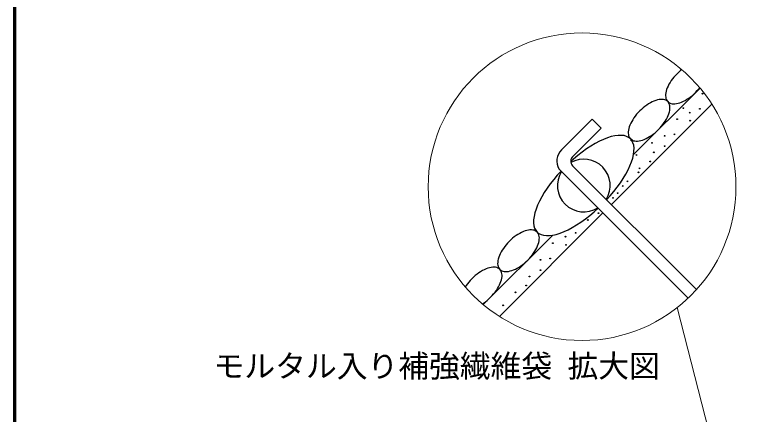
# Model space of a CAD drawing. Units: millimetres, scale not verified. Extents: x 200 to 8204, y 200 to 5825.
# Drawn here: x 200 to 1862, y 2905 to 3815 of the extents above; entities that cross this region are included whole.
import ezdxf
from ezdxf.enums import TextEntityAlignment as Align

# ---------------------------------------------------------------- set-up
doc = ezdxf.new("R2010")
doc.units = ezdxf.units.MM
doc.header["$LTSCALE"] = 20
for name, color, linetype, lineweight in [('C-STR', 7, 'Continuous', 25), ('C-STR-HTXT', 1, 'Continuous', 13), ('C-TTL', 2, 'Continuous', 70)]:
    doc.layers.add(name, color=color, linetype=linetype, lineweight=lineweight)
doc.styles.add('ＭＳ ゴシック', font='')
doc.styles.get('ＭＳ ゴシック').set_extended_font_data('MS Gothic')

msp = doc.modelspace()

# ---------------------------------------------------------------- linework, layer by layer
at = {"layer": 'C-STR'}
for p, q in [((1607.56, 3496.48), (1758.82, 3647.74)), ((1557.19, 3382.47), (1785.73, 3611.01)), ((1443.47, 3506.82), (1513.34, 3576.73)), ((1533.74, 3556.34), (1513.34, 3576.73)), ((1533.74, 3556.34), (1469.99, 3492.56)), ((1603.85, 3531.9), (1600.55, 3527.8)), ((1437.89, 3463.53), (1731.99, 3169.61)), ((1469.1, 3470.52), (1750.81, 3188.98)), ((1302.5, 3127.78), (1538.1, 3363.38)), ((1265.77, 3154.68), (1423.85, 3312.76)), ((1390.11, 3319.77), (1388.42, 3317.76)), ((1305.26, 3234.91), (1303.57, 3232.9))]:
    msp.add_line(p, q, dxfattribs=at)
for points in [[(1717.15, 3689.71), (1714.31, 3687.44), (1710.4, 3684.01), (1706.62, 3680.39), (1703, 3676.61), (1699.57, 3672.7), (1696.36, 3668.69), (1693.39, 3664.6), (1690.68, 3660.47), (1688.25, 3656.34), (1686.12, 3652.22), (1684.31, 3648.16), (1682.83, 3644.18), (1681.7, 3640.31), (1680.91, 3636.59), (1680.48, 3633.04), (1680.42, 3629.69), (1680.71, 3626.57), (1681.36, 3623.69), (1682.37, 3621.08), (1683.72, 3618.76), (1685.41, 3616.75), (1687.42, 3615.06), (1689.73, 3613.71), (1692.34, 3612.71), (1695.22, 3612.06), (1698.35, 3611.76), (1701.7, 3611.83), (1705.25, 3612.26), (1708.97, 3613.04), (1712.83, 3614.18), (1716.81, 3615.66), (1720.88, 3617.47), (1724.99, 3619.59), (1729.13, 3622.02), (1733.26, 3624.73), (1737.34, 3627.71), (1741.36, 3630.92), (1745.27, 3634.35), (1749.05, 3637.97), (1752.66, 3641.74), (1756.09, 3645.65), (1758.28, 3648.39)], [(1685.41, 3616.75), (1683.4, 3618.44), (1681.08, 3619.79), (1678.47, 3620.8), (1675.59, 3621.45), (1672.47, 3621.74), (1669.12, 3621.67), (1665.57, 3621.25), (1661.85, 3620.46), (1657.98, 3619.33), (1654, 3617.85), (1649.94, 3616.04), (1645.82, 3613.91), (1641.68, 3611.48), (1637.56, 3608.77), (1633.47, 3605.8), (1629.46, 3602.58), (1625.55, 3599.16), (1621.77, 3595.54), (1618.15, 3591.76), (1614.72, 3587.85), (1611.51, 3583.84), (1608.54, 3579.75), (1605.82, 3575.62), (1603.4, 3571.48), (1601.27, 3567.37), (1599.46, 3563.3), (1597.98, 3559.33), (1596.84, 3555.46), (1596.06, 3551.74), (1595.63, 3548.19), (1595.56, 3544.84), (1595.86, 3541.71), (1596.51, 3538.84), (1597.51, 3536.23), (1598.87, 3533.91), (1600.55, 3531.9), (1602.56, 3530.21), (1604.88, 3528.86), (1607.49, 3527.85), (1610.37, 3527.2), (1613.49, 3526.91), (1616.84, 3526.98), (1620.39, 3527.4), (1624.12, 3528.19), (1627.98, 3529.33), (1631.96, 3530.8), (1636.02, 3532.61), (1640.14, 3534.74), (1644.28, 3537.17), (1648.4, 3539.88), (1652.49, 3542.85), (1656.5, 3546.07), (1660.41, 3549.5), (1664.19, 3553.11), (1667.81, 3556.89), (1671.24, 3560.8), (1674.45, 3564.82), (1677.42, 3568.9), (1680.14, 3573.03), (1682.56, 3577.17), (1684.69, 3581.28), (1686.5, 3585.35), (1687.98, 3589.33), (1689.12, 3593.19), (1689.9, 3596.91), (1690.33, 3600.46), (1690.4, 3603.81), (1690.1, 3606.94), (1689.45, 3609.82), (1688.45, 3612.42), (1687.09, 3614.74)], [(1600.55, 3531.9), (1596.45, 3535.19), (1591.58, 3537.66), (1585.96, 3539.27), (1579.65, 3540.01), (1572.69, 3539.89), (1565.13, 3538.9), (1557.04, 3537.05), (1548.47, 3534.36), (1539.49, 3530.83), (1530.17, 3526.51), (1520.57, 3521.42), (1510.78, 3515.61), (1500.86, 3509.11), (1490.9, 3501.98), (1480.96, 3494.27), (1471.12, 3486.03), (1464.73, 3480.28)], [(1546.4, 3393.26), (1554.69, 3402.47), (1562.92, 3412.3), (1570.63, 3422.24), (1577.76, 3432.21), (1584.26, 3442.12), (1590.08, 3451.92), (1595.17, 3461.51), (1599.49, 3470.83), (1603.01, 3479.81), (1605.71, 3488.38), (1607.56, 3496.48), (1608.55, 3504.03), (1608.67, 3510.99), (1607.92, 3517.3), (1606.31, 3522.92), (1603.85, 3527.8)], [(1442.79, 3458.64), (1434.29, 3449.2), (1426.06, 3439.36), (1418.34, 3429.42), (1411.21, 3419.46), (1404.71, 3409.54), (1398.9, 3399.75), (1393.81, 3390.16), (1389.49, 3380.83), (1385.97, 3371.85), (1383.27, 3363.28), (1381.42, 3355.19), (1380.43, 3347.63), (1380.31, 3340.67), (1381.06, 3334.36), (1382.67, 3328.75), (1385.13, 3323.87), (1388.42, 3319.77), (1392.52, 3316.47), (1397.4, 3314.01), (1403.02, 3312.4), (1409.33, 3311.65), (1416.29, 3311.77), (1423.85, 3312.76), (1431.94, 3314.61), (1440.51, 3317.31), (1449.49, 3320.83), (1458.81, 3325.15), (1468.4, 3330.24), (1478.2, 3336.06), (1488.11, 3342.56), (1498.08, 3349.69), (1508.02, 3357.4), (1517.85, 3365.63), (1527.32, 3374.16)], [(1388.42, 3319.77), (1386.41, 3321.45), (1384.09, 3322.81), (1381.49, 3323.81), (1378.61, 3324.46), (1375.48, 3324.76), (1372.13, 3324.69), (1368.58, 3324.26), (1364.86, 3323.48), (1361, 3322.34), (1357.02, 3320.86), (1352.95, 3319.05), (1348.84, 3316.93), (1344.7, 3314.5), (1340.57, 3311.79), (1336.49, 3308.81), (1332.47, 3305.6), (1328.56, 3302.17), (1324.78, 3298.55), (1321.17, 3294.78), (1317.74, 3290.86), (1314.52, 3286.85), (1311.55, 3282.76), (1308.84, 3278.64), (1306.41, 3274.5), (1304.28, 3270.38), (1302.47, 3266.32), (1301, 3262.34), (1299.86, 3258.48), (1299.07, 3254.75), (1298.65, 3251.21), (1298.58, 3247.85), (1298.87, 3244.73), (1299.52, 3241.85), (1300.53, 3239.24), (1301.88, 3236.92), (1303.57, 3234.91), (1305.58, 3233.23), (1307.9, 3231.88), (1310.5, 3230.87), (1313.38, 3230.22), (1316.51, 3229.92), (1319.86, 3229.99), (1323.41, 3230.42), (1327.13, 3231.2), (1331, 3232.34), (1334.97, 3233.82), (1339.04, 3235.63), (1343.15, 3237.76), (1347.29, 3240.18), (1351.42, 3242.9), (1355.5, 3245.87), (1359.52, 3249.08), (1363.43, 3252.51), (1367.21, 3256.13), (1370.83, 3259.91), (1374.25, 3263.82), (1377.47, 3267.83), (1380.44, 3271.92), (1383.15, 3276.05), (1385.58, 3280.18), (1387.71, 3284.3), (1389.52, 3288.36), (1391, 3292.34), (1392.13, 3296.21), (1392.92, 3299.93), (1393.34, 3303.48), (1393.41, 3306.83), (1393.12, 3309.95), (1392.47, 3312.83), (1391.46, 3315.44), (1390.11, 3317.76)], [(1303.57, 3234.91), (1301.56, 3236.6), (1299.24, 3237.95), (1296.63, 3238.96), (1293.75, 3239.61), (1290.63, 3239.9), (1287.28, 3239.84), (1283.73, 3239.41), (1280.01, 3238.62), (1276.14, 3237.49), (1272.16, 3236.01), (1268.1, 3234.2), (1263.98, 3232.07), (1259.85, 3229.64), (1255.72, 3226.93), (1251.63, 3223.96), (1247.62, 3220.75), (1243.71, 3217.32), (1239.93, 3213.7), (1236.31, 3209.92), (1232.88, 3206.01), (1229.67, 3202), (1226.7, 3197.91), (1224.86, 3195.12)], [(1263.88, 3156.28), (1266.57, 3158.04), (1270.65, 3161.02), (1274.67, 3164.23), (1278.58, 3167.66), (1282.36, 3171.27), (1285.97, 3175.05), (1289.4, 3178.96), (1292.61, 3182.98), (1295.59, 3187.06), (1298.3, 3191.19), (1300.73, 3195.33), (1302.85, 3199.45), (1304.66, 3203.51), (1306.14, 3207.49), (1307.28, 3211.35), (1308.06, 3215.07), (1308.49, 3218.62), (1308.56, 3221.97), (1308.27, 3225.1), (1307.61, 3227.98), (1306.61, 3230.59), (1305.26, 3232.9)]]:
    msp.add_lwpolyline(points, dxfattribs=at)
for centre in [(1764.66, 3634.87), (1720.85, 3602.09), (1735.32, 3591.7), (1758.44, 3600.27), (1706.68, 3576.89), (1736.34, 3573.33), (1700.47, 3542.29), (1649.64, 3523.16), (1678.34, 3539), (1678.36, 3515.35), (1613.98, 3495.22), (1653.56, 3501.25), (1645.67, 3480.54), (1621.45, 3464.97), (1618.78, 3455.76), (1582.9, 3424.73), (1593.6, 3435.42), (1571.49, 3408.48), (1560.8, 3397.79), (1528.11, 3362.98), (1503.88, 3347.41), (1452.91, 3309.29), (1476.03, 3317.86), (1424.27, 3294.48), (1453.93, 3290.92), (1395.93, 3256.59), (1418.06, 3259.88), (1395.95, 3232.94), (1371.15, 3218.83), (1363.26, 3198.13), (1339.04, 3182.56), (1311.18, 3153.01)]:
    msp.add_circle(centre, 0.9, dxfattribs=at)
for centre, radius, start, end in [((1469.52, 3481.46), 36.35, 135.76262, 209.53793), ((1479.7, 3481.12), 15, 130.3409, 225.01704), ((1494.49, 3425.83), 60, 328.17538, 119.42163), ((1494.49, 3425.83), 60, 147.86456, 302.16953)]:
    msp.add_arc(centre, radius, start, end, dxfattribs=at)
at = {"layer": 'C-STR-HTXT'}
msp.add_line((1707.18, 3148.09), (1837.38, 2637.63), dxfattribs=at)
at = {"layer": 'C-TTL'}
msp.add_lwpolyline([(200, 200), (8200, 200), (8200, 5740), (200, 5740)], close=True, dxfattribs=at)
at = {"layer": 'C-TTL', "color": 1, "lineweight": 13}
msp.add_circle((1490.53, 3422.98), 350, dxfattribs=at)

# ---------------------------------------------------------------- texts
at = {"layer": 'C-STR-HTXT', "color": 7, "style": 'ＭＳ ゴシック'}
msp.add_text('モルタル入り補強繊維袋 拡大図', height=51.32, dxfattribs=at).set_placement((652.55, 2973.9), align=Align.BOTTOM_LEFT)

doc.saveas('drawing.dxf')
